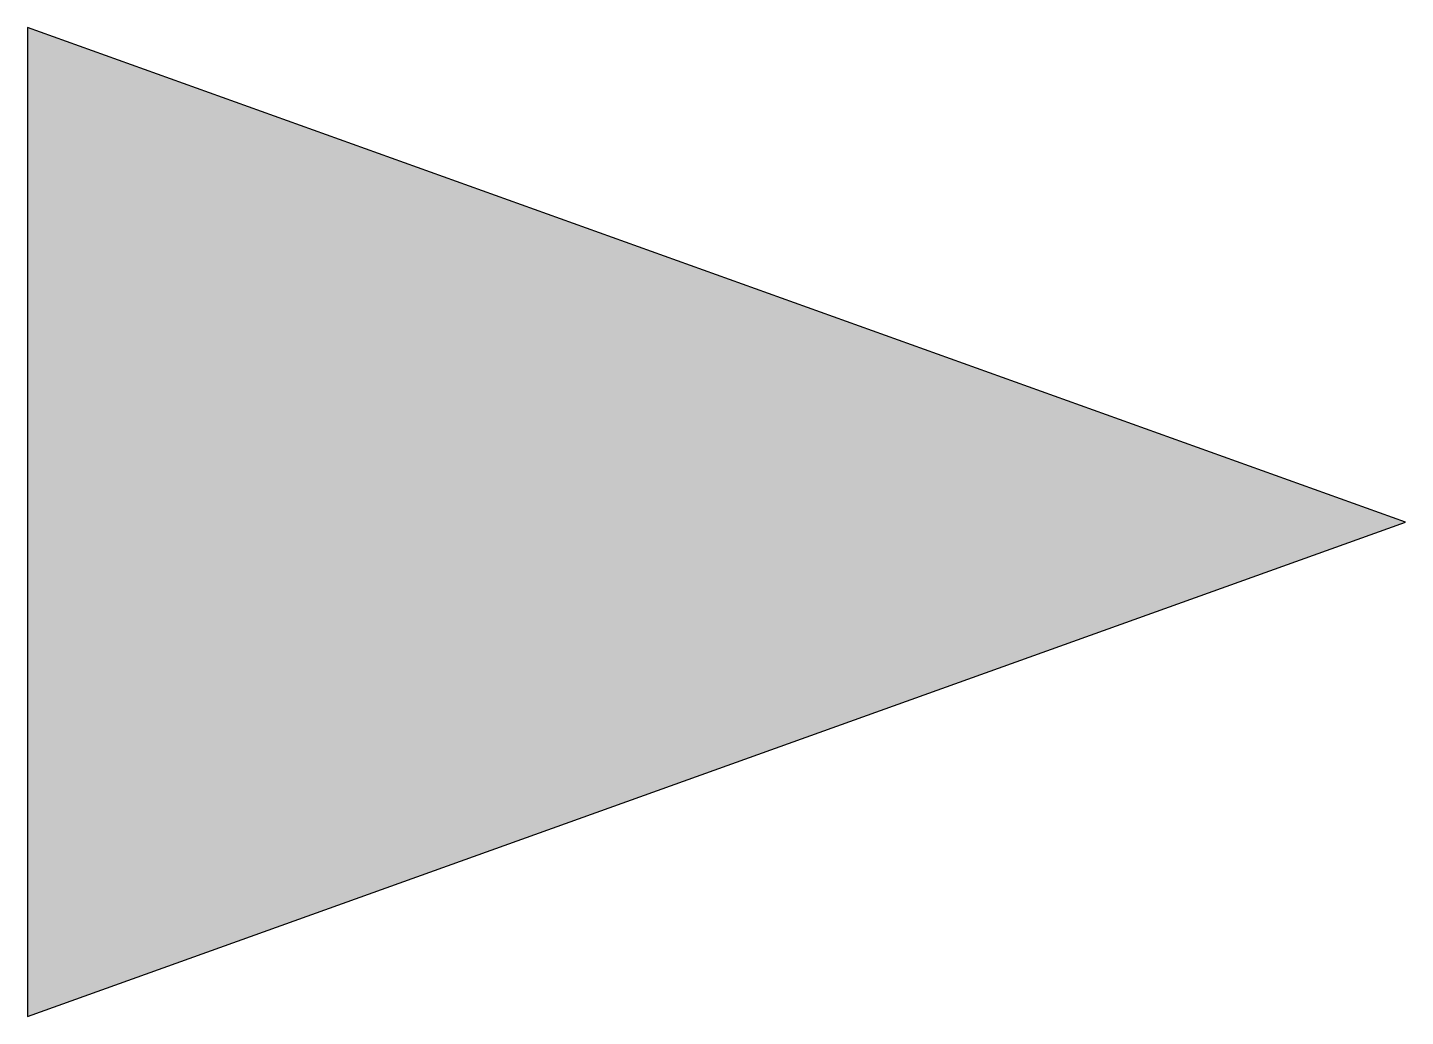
# Model space of a CAD drawing. Header units: metres. Extents: x 0 to 3.46, y -1.24 to 1.24.
import ezdxf

# ---------------------------------------------------------------- set-up
doc = ezdxf.new("R2010")
doc.units = ezdxf.units.M

msp = doc.modelspace()

# ---------------------------------------------------------------- linework, layer by layer
msp.add_lwpolyline([(3.461, 0), (0, 1.2421), (0, -1.2421)], close=True)
msp.add_solid([(0, -1.2421), (0, 1.2421), (3.461, 0)])

doc.saveas('drawing.dxf')
